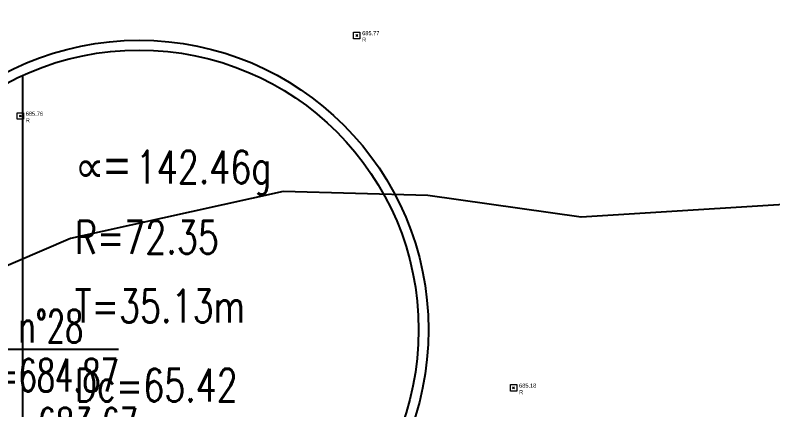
# Model space of a CAD drawing. Extents: x 350769 to 354978, y 6304672 to 6307963.
# Drawn here: x 352355.67 to 352378.84, y 6306042.33 to 6306054.39 of the extents above; entities that cross this region are included whole.
import ezdxf
from ezdxf import colors
from ezdxf.entities.mleader import LeaderData, LeaderLine
from ezdxf.math import Vec2, Vec3

# ---------------------------------------------------------------- set-up
doc = ezdxf.new("R2010")
doc.units = 0
doc.header["$PDMODE"] = 35
doc.header["$PDSIZE"] = 0.03
doc.linetypes.add('CONTINUOS', pattern=[0])
doc.layers.get('0').update_dxf_attribs({"linetype": 'CONTINUOUS'})
for name, color, linetype in [('02_Geo ext_Geometria', 2, 'CONTINUOUS'), ('05_All ext_Txt', 4, 'CONTINUOUS'), ('C-TINN', 5, 'CONTINUOUS'), ('C-TOPO-MINR', 8, 'CONTINUOUS'), ('V-NODE-TEXT DIC 2012', 31, 'CONTINUOUS')]:
    doc.layers.add(name, color=color, linetype=linetype)
doc.layers.add('0_ASD_TOPOGRAFIA_ELEMENTOS', color=7, linetype='CONTINUOS', lineweight=5, true_color=0xbdbdbd)
doc.styles.add('MtXpl_Symbol', font='symbol.ttf')
doc.styles.add('ROMANS', font='romans.shx', dxfattribs={"width": 0.65})

# ---------------------------------------------------------------- blocks, each defined once
blk = doc.blocks.new('_Dot')
at = {"color": 0, "linetype": 'ByBlock', "lineweight": -2}
blk.add_line((-0.5, 0), (-1, 0), dxfattribs=at)
at = {"color": 0, "linetype": 'ByBlock', "const_width": 0.5}
blk.add_lwpolyline([(-0.25, 0, 1), (0.25, 0, 1)], format="xyb", close=True, dxfattribs=at)
blk = doc.blocks.new('TOPOGRAFIA')
at = {"layer": 'C-TINN', "color": 9, "linetype": 'Continuous', "lineweight": 0, "true_color": 0xbdbdbd}
for points, elevation in [([(390366.01, 6303053.67), (390366.01, 6303053.869999999), (390366.21, 6303053.869999999), (390366.21, 6303053.67), (390366.01, 6303053.67)], 685.767), ([(390355.723, 6303051.208000001), (390355.723, 6303051.408), (390355.923, 6303051.408), (390355.923, 6303051.208000001), (390355.723, 6303051.208000001)], 685.756), ([(390370.809, 6303042.896000001), (390370.809, 6303043.096), (390371.009, 6303043.096), (390371.009, 6303042.896000001), (390370.809, 6303042.896000001)], 685.179)]:
    blk.add_lwpolyline(points, dxfattribs=dict(at, elevation=elevation))
for p in [(390366.11, 6303053.77, 685.767), (390355.823, 6303051.308, 685.756), (390370.909, 6303042.996, 685.179)]:
    blk.add_point(p, dxfattribs=at)
at = {"layer": 'C-TOPO-MINR', "color": 9, "linetype": 'Continuous', "lineweight": -3, "true_color": 0xbdbdbd, "elevation": 685.5}
blk.add_lwpolyline([(390381.2990120845, 6303048.732830816), (390372.9795362903, 6303048.216995968), (390368.2891377551, 6303048.87772449), (390363.8635557103, 6303049.003789693), (390357.3604483734, 6303047.558523338), (390352.4469708561, 6303045.452641166), (390347.6558356165, 6303044.497469667), (390346.1935439252, 6303043.769788785), (390344.6936513158, 6303043.987276316), (390343.9894119279, 6303047.877743412), (390342.5697904762, 6303056.469507936), (390342.1363994253, 6303059.063949713), (390342.0453076002, 6303059.495907241), (390342.0168647381, 6303059.718301016), (390341.6910535714, 6303060.130227678)], dxfattribs=at)
at = {"layer": 'V-NODE-TEXT DIC 2012', "color": 9, "lineweight": 0, "true_color": 0xbdbdbd}
for p in [(390366.11, 6303053.77), (390355.823, 6303051.308), (390370.909, 6303042.996)]:
    blk.add_point(p, dxfattribs=at)
for s, p in [('685.77', (390366.2767893219, 6303053.778210677)), ('R', (390366.2767893219, 6303053.578210678)), ('685.76', (390355.9897893218, 6303051.316210678)), ('R', (390355.9897893218, 6303051.116210679)), ('685.18', (390371.0757893219, 6303043.004210678)), ('R', (390371.0757893219, 6303042.804210679))]:
    blk.add_text(s, height=0.125, dxfattribs=at).set_placement(p)

msp = doc.modelspace()

# ---------------------------------------------------------------- linework, layer by layer
at = {"layer": '02_Geo ext_Geometria'}
msp.add_lwpolyline([(352355.8888627124, 6306052.54527449), (352355.8888627124, 6306037.003744356)], dxfattribs=at)
for radius in [8.850000000031127, 8.550000000031126]:
    msp.add_circle((352359.4550525936, 6306044.774509423), radius, dxfattribs=at)

# ---------------------------------------------------------------- texts
at = {"layer": '02_Geo ext_Geometria', "style": 'ROMANS', "width": 0.75}
for s, p in [('142.46g', (352359.353708323, 6306049.246932135)), ('R=72.35', (352357.4911748831, 6306047.099436811)), ('T=35.13m', (352357.4911748831, 6306045.000713469)), ('Dc=65.42', (352357.4911748831, 6306042.579467213))]:
    msp.add_text(s, height=0.9999999999999998, dxfattribs=at).set_placement(p)
at = {"layer": '02_Geo ext_Geometria', "style": 'MtXpl_Symbol'}
msp.add_text('µ=', height=0.9999999999999998, dxfattribs=at).set_placement((352357.4911748831, 6306049.289231265))

# ---------------------------------------------------------------- leaders
at = {"layer": '05_All ext_Txt'}
ml = msp.add_multileader_mtext('Standard', dxfattribs=at)
ml.set_content('{\\C256;C.I. n°28\\PCA=684.87\\PCRe=683.67^JH=1.20m}', color=2, style='ROMANS')
ml.set_leader_properties(color=7)
ml.set_arrow_properties(name='DOT')
ml.build(insert=Vec2(0, 0))
ml.multileader.update_dxf_attribs({"text_left_attachment_type": 6, "text_right_attachment_type": 6, "dogleg_length": 0.4164050059420628, "arrow_head_size": 0.5})
ctx = ml.context
ctx.base_point, ctx.char_height, ctx.arrow_head_size, ctx.landing_gap_size, ctx.plane_origin, ctx.plane_x_axis, ctx.plane_y_axis = Vec3(352353.9089553999, 6306044.183770944, -7.811424358763926e-08), 1, 0.5, 0.05000000250530529, Vec3(352375.6641806597, 6305989.947873478, -3.249308719240632e-08), Vec3(1, -2.775557561562891e-16, -5.041539005118686e-09), Vec3(2.631196363540177e-16, 1, -2.863435111305193e-09)
ctx.left_attachment, ctx.right_attachment = 6, 6
notes = []
notes.append((ctx, [(0, (1, 1, 0), (352352.8686262536, 6306044.183770944, -7.286938361832161e-08), (1, -2.775557561562891e-16, -5.041539005118686e-09), 1.040329146316736, [(0, [(352338.1917141752, 6306029.905002705, 4.201117542067978e-08)], 0, [])])]))
ctx.mtext.insert, ctx.mtext.text_direction, ctx.mtext.width, ctx.mtext.line_spacing_factor, ctx.mtext.line_spacing_style, ctx.mtext.flow_direction, ctx.mtext.extrusion = Vec3(352353.9589554024, 6306045.383770945, -8.180244268409202e-08), Vec3(1, -2.775557561562891e-16, -5.041539005118686e-09), 6.728604887088298, 0.8999999999999998, 2, 5, Vec3(5.041539005118687e-09, 2.863435111305191e-09, 1)
for ctx, leaders in notes:
    for number, flags, end, landing, length, lines in leaders:
        leader = LeaderData()
        leader.index, (leader.has_last_leader_line, leader.has_dogleg_vector, leader.attachment_direction) = number, flags
        leader.last_leader_point, leader.dogleg_vector, leader.dogleg_length = Vec3(end), Vec3(landing), length
        for number, points, colour, breaks in lines:
            line = LeaderLine()
            line.index, line.vertices, line.color, line.breaks = number, Vec3.list(points), colors.encode_raw_color(colour), breaks
            leader.lines.append(line)
        ctx.leaders.append(leader)

# ---------------------------------------------------------------- next in the draw order: block references
at = {"layer": '0_ASD_TOPOGRAFIA_ELEMENTOS', "color": 30, "true_color": 0xf26507}
msp.add_blockref('TOPOGRAFIA', (-38000, 3000), dxfattribs=at)

doc.saveas('drawing.dxf')
